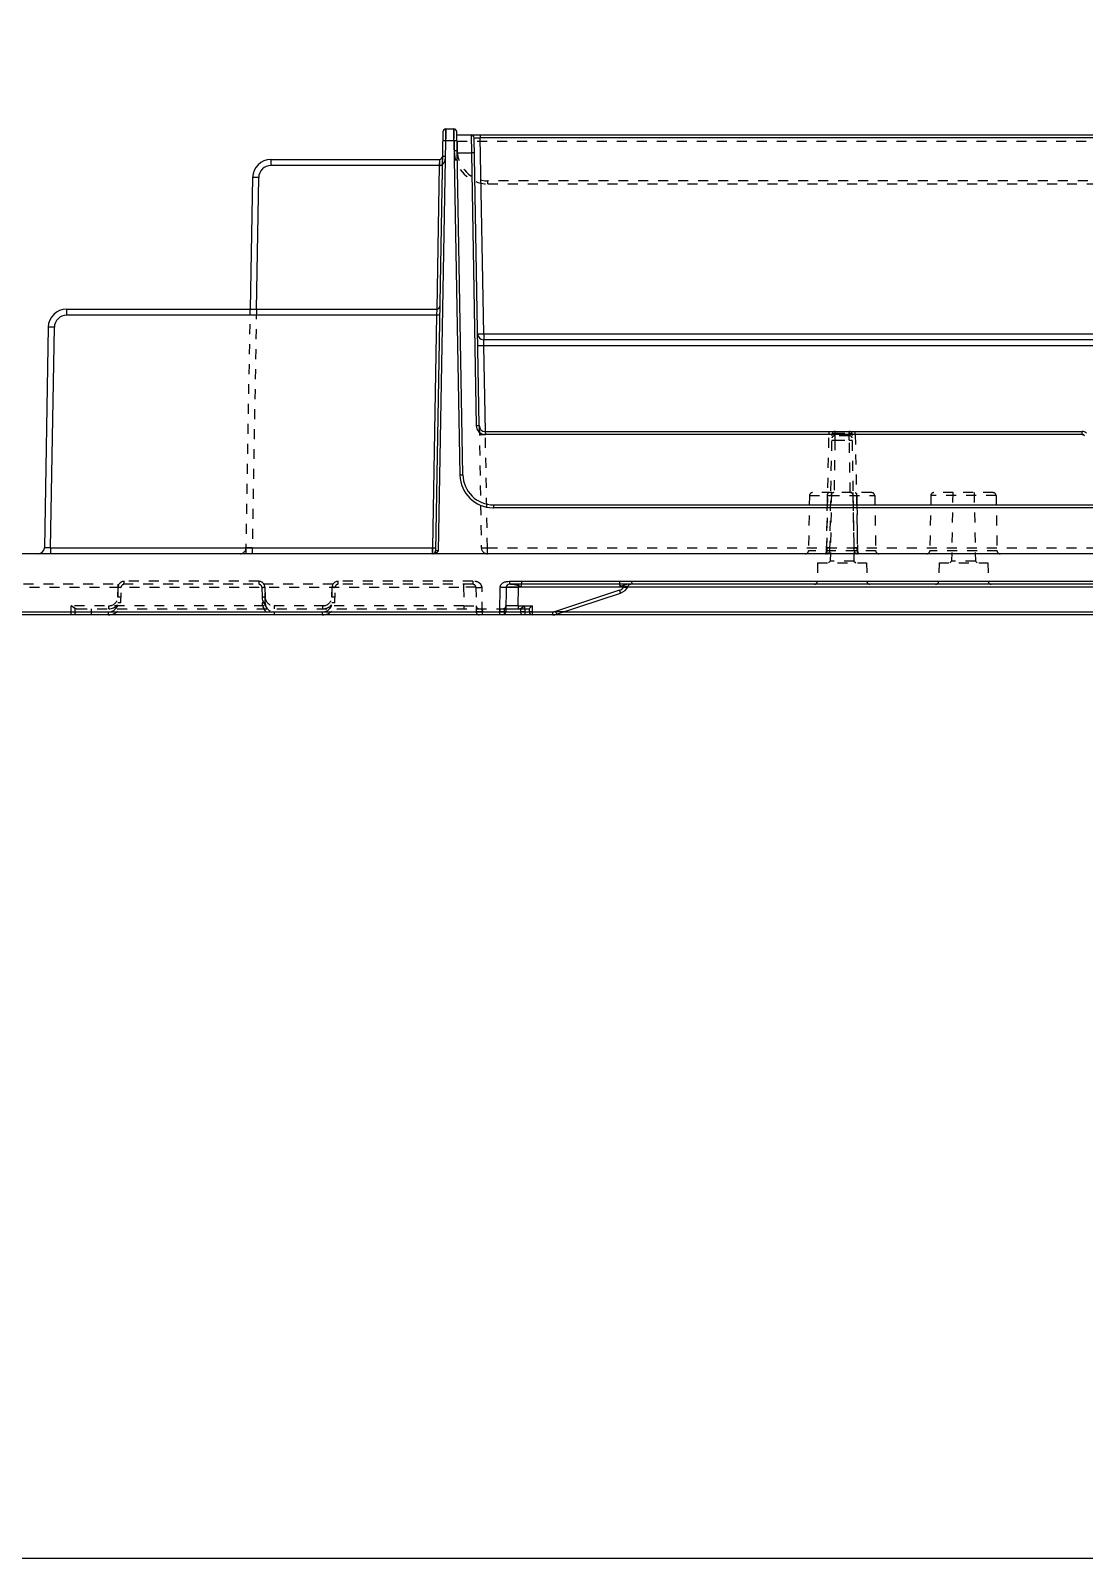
# Model space of a CAD drawing. Header units: millimetres. Extents: x 1803 to 4269, y -6912 to 1836.
# Drawn here: x 2773.5 to 2945.9, y -325.7 to -75.7 of the extents above; entities that cross this region are included whole.
import ezdxf

# ---------------------------------------------------------------- set-up
doc = ezdxf.new("R2010")
doc.units = ezdxf.units.MM
doc.header["$LTSCALE"] = 16.335
doc.linetypes.add('HIDDEN', pattern=[0.2, 0.1, -0.1])
doc.layers.get('0').update_dxf_attribs({"linetype": 'CONTINUOUS'})
doc.layers.add('DEFAULT_2', color=8, linetype='HIDDEN')

msp = doc.modelspace()

# ---------------------------------------------------------------- linework, layer by layer
at = {"color": 7, "linetype": 'Continuous'}
for p, q in [((2840.931, -92.325), (2839.735, -160.842)), ((2841.405, -93.799), (2841.431, -91.834)), ((2841.431, -91.834), (2842.717, -91.834)), ((2842.743, -93.799), (2842.717, -91.834)), ((2844.196, -148.421), (2843.217, -92.325)), ((2840.235, -160.842), (2841.405, -93.799)), ((2842.743, -93.799), (2841.405, -93.799)), ((2842.743, -93.799), (2843.697, -148.421)), ((2843.226, -92.834), (3101.726, -92.834)), ((2845.539, -92.834), (2845.582, -95.781)), ((2846.86, -140.351), (2846.039, -93.325)), ((2847.039, -92.834), (2847.039, -93.325)), ((2847.598, -125.351), (2847.039, -93.325)), ((3098.413, -93.325), (2847.039, -93.325)), ((2812.8, -96.834), (2812.8, -97.816)), ((2812.8, -96.834), (2840.361, -96.834)), ((2840.361, -96.834), (2840.335, -97.816)), ((2845.582, -95.781), (2843.278, -95.781)), ((2845.582, -95.781), (2846.36, -140.351)), ((2809.801, -99.781), (2809.424, -121.334)), ((2810.424, -121.334), (2810.8, -99.781)), ((2840.335, -97.816), (2812.8, -97.816)), ((2840.335, -97.816), (2839.924, -121.334)), ((2779.372, -121.334), (2779.372, -122.316)), ((2779.372, -121.334), (2839.933, -121.334)), ((2839.907, -122.316), (2779.372, -122.316)), ((2839.907, -122.316), (2839.243, -160.351)), ((2839.933, -121.334), (2839.907, -122.316)), ((2776.373, -124.281), (2775.743, -160.351)), ((2776.743, -160.351), (2777.373, -124.281)), ((2847.598, -125.351), (2847.598, -126.334)), ((2847.598, -125.351), (2992.667, -125.351)), ((2847.632, -127.316), (2847.598, -126.334)), ((2992.667, -126.334), (2847.598, -126.334)), ((2847.877, -141.333), (2847.632, -127.316)), ((2992.667, -127.316), (2847.632, -127.316)), ((2847.86, -141.334), (2847.86, -141.825)), ((2847.86, -141.334), (2945.512, -141.334)), ((2945.512, -141.825), (2847.86, -141.825)), ((2945.512, -141.825), (2945.512, -141.334)), ((3095.757, -153.825), (2849.195, -153.825)), ((2849.196, -153.334), (2849.196, -153.825)), ((2849.196, -153.334), (3095.757, -153.334)), ((3105.206, -161.334), (2710.726, -161.334)), ((2776.743, -160.351), (2776.743, -161.334)), ((2776.743, -160.351), (2839.243, -160.351)), ((2839.243, -160.351), (2839.235, -161.334)), ((2850.263, -170.842), (2850.28, -166.825)), ((2851.298, -166.825), (2851.227, -170.842)), ((2851.798, -165.842), (2851.798, -166.334)), ((2851.798, -165.842), (3032.744, -165.842)), ((3032.743, -166.334), (2851.798, -166.334)), ((2853.245, -169.842), (2853.297, -166.825)), ((2853.297, -166.334), (2853.297, -166.825)), ((2870.522, -166.825), (2853.297, -166.825)), ((2869.833, -167.299), (2859.368, -170.766)), ((2870.522, -166.825), (2870.522, -166.334)), ((3033.584, -166.825), (2871.095, -166.825)), ((2853.245, -169.842), (2853.245, -170.334)), ((2853.245, -169.842), (2855.518, -169.842)), ((2855.518, -169.842), (2855.535, -170.842)), ((2859.525, -171.232), (2869.991, -167.764)), ((3033.813, -171.334), (2711.392, -171.334)), ((2752.879, -170.842), (2850.263, -170.842)), ((2850.228, -171.334), (2850.228, -170.842)), ((2851.026, -171.334), (2851.026, -171.219)), ((2851.227, -170.842), (2853.658, -170.842)), ((2851.236, -170.334), (2855.026, -170.334)), ((2853.658, -170.842), (2853.654, -170.331)), ((2854.311, -170.334), (2854.314, -171.334)), ((2854.311, -170.842), (2855.035, -170.842)), ((2855.026, -170.334), (2855.035, -170.842)), ((2855.535, -170.842), (2855.535, -171.334)), ((2855.535, -170.842), (2858.896, -170.842)), ((2858.896, -171.334), (2858.896, -170.842)), ((2860.701, -170.842), (3033.798, -170.842))]:
    msp.add_line(p, q, dxfattribs=at)
msp.add_lwpolyline([(2604.019, 174.185), (3419.03, 174.185), (3419.03, -325.685), (2604.019, -325.685)], close=True)
for centre, radius, start, end in [((2841.431, -92.334), 0.5, 90.00002, 179.00188), ((2842.717, -92.334), 0.5, 0.99813, 89.99997), ((2845.539, -93.334), 0.5, 0.99682, 89.99996), ((2812.8, -99.834), 3, 90, 179), ((2840.361, -96.334), 0.5, 270, 359), ((2812.8, -99.816), 2, 90.00598, 179.0002), ((2779.372, -124.334), 3, 90, 179), ((2779.373, -124.316), 2, 90.00598, 179.0002), ((2839.933, -120.834), 0.5, 270, 359), ((2847.598, -125.333), 1, 181.01312, 269.98944), ((2847.84, -140.325), 1.48, 181.00804, 185.07631), ((2847.876, -140.321), 1.517, 185.10738, 203.31621), ((2847.86, -140.325), 1.5, 203.42956, 247.56915), ((2847.86, -140.334), 1, 181.00001, 270), ((2847.863, -140.309), 1.517, 247.67745, 266.27677), ((2847.86, -140.348), 1.477, 266.31758, 269.99319), ((2945.512, -142.334), 1, 44.99992, 90), ((2849.125, -148.326), 5.429, 181.0004, 181.90279), ((2849.196, -148.325), 5.5, 181.88938, 269.213), ((2849.196, -148.334), 5, 181, 270), ((2849.195, -148.408), 5.417, 269.2074, 269.99966), ((2774.743, -160.334), 1, 270, 359), ((2839.235, -160.834), 0.5, 270, 359), ((2851.798, -166.834), 0.5, 90, 179), ((2869.361, -165.874), 1.5, 288.33661, 320.68359), ((2869.362, -165.866), 2, 288.33287, 337.22488), ((2872.367, -172.1), 5.589, 106.22411, 109.27818), ((2871.667, -166.834), 0.5, 112.48915, 157.22492), ((2850.728, -170.834), 0.5, 270, 359), ((2853.986, -86.845), 83.998, 269.77616, 270.22384), ((2855.535, -170.834), 0.5, 181, 270), ((2858.896, -169.342), 1.501, 270.00279, 288.3302), ((2858.896, -169.334), 2, 270, 288.33287)]:
    msp.add_arc(centre, radius, start, end, dxfattribs=at)
for points, knots in [([(2841.405, -93.799), (2841.341, -93.798), (2841.249, -93.796), (2841.131, -93.795), (2841.056, -93.795), (2840.995, -93.795), (2840.953, -93.796), (2840.929, -93.797), (2840.916, -93.797), (2840.91, -93.798), (2840.905, -93.798), (2840.905, -93.799)], [0, 0, 0, 0, 0.3818502, 0.5551343, 0.7065743, 0.8308861, 0.9231221, 0.9561731, 0.9801512, 0.994803, 1, 1, 1, 1]), ([(2843.243, -93.799), (2843.243, -93.798), (2843.238, -93.798), (2843.232, -93.797), (2843.22, -93.797), (2843.195, -93.796), (2843.153, -93.795), (2843.092, -93.795), (2843.017, -93.795), (2842.899, -93.796), (2842.807, -93.798), (2842.743, -93.799)], [0, 0, 0, 0, 0.0051721, 0.0197583, 0.0436506, 0.076615, 0.1687332, 0.2928928, 0.4443157, 0.6178512, 1, 1, 1, 1]), ([(2846.039, -93.325), (2846.039, -93.323), (2846.05, -93.325), (2846.061, -93.322), (2846.087, -93.323), (2846.119, -93.322), (2846.161, -93.322), (2846.233, -93.321), (2846.341, -93.321), (2846.491, -93.322), (2846.661, -93.322), (2846.846, -93.323), (2846.974, -93.324), (2847.039, -93.325)], [0, 0, 0, 0, 0.0050658, 0.0198631, 0.0440546, 0.0772699, 0.119135, 0.169275, 0.2928776, 0.4443988, 0.6174613, 0.8050126, 1, 1, 1, 1]), ([(2846.082, -95.781), (2846.082, -95.78), (2846.077, -95.781), (2846.071, -95.779), (2846.058, -95.779), (2846.034, -95.778), (2845.992, -95.778), (2845.931, -95.778), (2845.856, -95.778), (2845.738, -95.779), (2845.646, -95.78), (2845.582, -95.781)], [0, 0, 0, 0, 0.0051721, 0.0197583, 0.0436506, 0.076615, 0.1687332, 0.2928928, 0.4443157, 0.6178512, 1, 1, 1, 1]), ([(2810.8, -99.781), (2810.736, -99.78), (2810.608, -99.778), (2810.423, -99.776), (2810.252, -99.774), (2810.103, -99.774), (2809.994, -99.774), (2809.922, -99.775), (2809.88, -99.776), (2809.847, -99.777), (2809.822, -99.777), (2809.81, -99.78), (2809.801, -99.78), (2809.801, -99.781)], [0, 0, 0, 0, 0.1945737, 0.3824154, 0.5552163, 0.7065772, 0.83085, 0.8813624, 0.9233839, 0.9564462, 0.9803263, 0.9948572, 1, 1, 1, 1]), ([(2840.835, -97.816), (2840.835, -97.817), (2840.83, -97.817), (2840.824, -97.818), (2840.812, -97.818), (2840.788, -97.819), (2840.746, -97.82), (2840.683, -97.82), (2840.606, -97.82), (2840.488, -97.819), (2840.397, -97.817), (2840.335, -97.816)], [0, 0, 0, 0, 0.0049988, 0.0192286, 0.0426687, 0.0751907, 0.1669131, 0.2932409, 0.4511122, 0.6298875, 1, 1, 1, 1]), ([(2840.407, -122.316), (2840.407, -122.317), (2840.402, -122.317), (2840.397, -122.318), (2840.384, -122.318), (2840.36, -122.319), (2840.318, -122.32), (2840.256, -122.32), (2840.178, -122.32), (2840.06, -122.319), (2839.969, -122.317), (2839.907, -122.316)], [0, 0, 0, 0, 0.0049988, 0.0192286, 0.0426687, 0.0751907, 0.1669131, 0.2932409, 0.4511122, 0.6298875, 1, 1, 1, 1]), ([(2777.373, -124.281), (2777.308, -124.28), (2777.18, -124.278), (2776.995, -124.276), (2776.825, -124.274), (2776.675, -124.274), (2776.566, -124.274), (2776.494, -124.275), (2776.452, -124.276), (2776.42, -124.277), (2776.394, -124.277), (2776.383, -124.28), (2776.373, -124.28), (2776.373, -124.281)], [0, 0, 0, 0, 0.1945737, 0.3824154, 0.5552163, 0.7065772, 0.83085, 0.8813624, 0.9233839, 0.9564462, 0.9803263, 0.9948572, 1, 1, 1, 1]), ([(2846.598, -125.351), (2846.598, -125.353), (2846.608, -125.352), (2846.619, -125.355), (2846.645, -125.355), (2846.677, -125.357), (2846.719, -125.357), (2846.791, -125.358), (2846.9, -125.359), (2847.05, -125.358), (2847.22, -125.357), (2847.406, -125.354), (2847.533, -125.352), (2847.598, -125.351)], [0, 0, 0, 0, 0.0051358, 0.0196492, 0.0435091, 0.0765566, 0.1185582, 0.1690366, 0.2932668, 0.4446561, 0.6175169, 0.8054115, 1, 1, 1, 1]), ([(2847.632, -127.316), (2847.51, -127.318), (2847.327, -127.321), (2847.092, -127.323), (2846.935, -127.324), (2846.822, -127.323), (2846.748, -127.322), (2846.706, -127.322), (2846.675, -127.32), (2846.651, -127.32), (2846.641, -127.318), (2846.632, -127.318), (2846.632, -127.316)], [0, 0, 0, 0, 0.3679038, 0.5468593, 0.7067249, 0.8362409, 0.8876405, 0.9293403, 0.9609422, 0.9828337, 0.9956122, 1, 1, 1, 1]), ([(2846.36, -140.351), (2846.422, -140.35), (2846.513, -140.349), (2846.631, -140.348), (2846.708, -140.347), (2846.771, -140.348), (2846.813, -140.348), (2846.837, -140.349), (2846.85, -140.349), (2846.855, -140.351), (2846.86, -140.35), (2846.86, -140.351)], [0, 0, 0, 0, 0.370112, 0.5488875, 0.7067596, 0.8330876, 0.9248094, 0.9573311, 0.980771, 0.9950007, 1, 1, 1, 1]), ([(2843.697, -148.421), (2843.758, -148.42), (2843.85, -148.419), (2843.967, -148.418), (2844.045, -148.417), (2844.107, -148.418), (2844.149, -148.418), (2844.173, -148.419), (2844.186, -148.419), (2844.192, -148.42), (2844.196, -148.42), (2844.196, -148.421)], [0, 0, 0, 0, 0.3701103, 0.5488867, 0.7067605, 0.8330895, 0.9248109, 0.9573321, 0.9807715, 0.9950009, 1, 1, 1, 1]), ([(2776.743, -160.351), (2776.678, -160.352), (2776.551, -160.354), (2776.365, -160.357), (2776.195, -160.358), (2776.045, -160.359), (2775.937, -160.358), (2775.865, -160.357), (2775.823, -160.357), (2775.791, -160.355), (2775.765, -160.355), (2775.754, -160.352), (2775.743, -160.353), (2775.743, -160.351)], [0, 0, 0, 0, 0.1949695, 0.3824904, 0.5555137, 0.706991, 0.8305502, 0.8806715, 0.9225221, 0.9557297, 0.9799263, 0.9947584, 1, 1, 1, 1]), ([(2839.243, -160.351), (2839.305, -160.352), (2839.397, -160.354), (2839.514, -160.355), (2839.592, -160.355), (2839.654, -160.355), (2839.696, -160.354), (2839.72, -160.353), (2839.733, -160.353), (2839.738, -160.352), (2839.743, -160.352), (2839.743, -160.351)], [0, 0, 0, 0, 0.3701125, 0.5488878, 0.7067593, 0.8330869, 0.9248089, 0.9573307, 0.9807708, 0.9950007, 1, 1, 1, 1]), ([(2839.374, -161.334), (2839.501, -161.334), (2839.759, -161.258), (2839.962, -161.099), (2840.058, -161.013)], [0, 0, 0, 0, 0.4986115, 1, 1, 1, 1]), ([(2840.235, -160.842), (2840.171, -160.844), (2840.078, -160.845), (2839.96, -160.846), (2839.886, -160.846), (2839.825, -160.846), (2839.783, -160.846), (2839.758, -160.845), (2839.746, -160.844), (2839.74, -160.843), (2839.735, -160.843), (2839.735, -160.842)], [0, 0, 0, 0, 0.3824946, 0.5555161, 0.7069913, 0.8305498, 0.922521, 0.9557289, 0.9799259, 0.9947583, 1, 1, 1, 1]), ([(2850.28, -166.825), (2850.281, -166.799), (2850.294, -166.749), (2850.32, -166.677), (2850.339, -166.601), (2850.384, -166.481), (2850.486, -166.33), (2850.703, -166.111), (2850.91, -165.997), (2851.054, -165.944)], [0, 0, 0, 0, 0.0622891, 0.1255345, 0.1880907, 0.2504022, 0.4382191, 0.6258145, 1, 1, 1, 1]), ([(2851.298, -166.825), (2851.298, -166.826), (2851.289, -166.826), (2851.28, -166.829), (2851.257, -166.829), (2851.227, -166.83), (2851.186, -166.831), (2851.113, -166.832), (2851.001, -166.832), (2850.845, -166.832), (2850.669, -166.83), (2850.484, -166.828), (2850.36, -166.826), (2850.298, -166.825)], [0, 0, 0, 0, 0.0042018, 0.0164616, 0.0375614, 0.0681585, 0.1087111, 0.158936, 0.2865235, 0.4457299, 0.6256467, 0.8141528, 1, 1, 1, 1]), ([(2851.298, -166.825), (2851.298, -166.824), (2851.303, -166.825), (2851.308, -166.824), (2851.321, -166.824), (2851.346, -166.823), (2851.39, -166.823), (2851.456, -166.822), (2851.539, -166.822), (2851.64, -166.822), (2851.757, -166.821), (2851.94, -166.821), (2852.201, -166.822), (2852.542, -166.822), (2852.912, -166.823), (2853.168, -166.824), (2853.297, -166.825)], [0, 0, 0, 0, 0.0012359, 0.004876, 0.0109071, 0.0193082, 0.0431304, 0.0761625, 0.1181632, 0.1686517, 0.2270868, 0.2929277, 0.4443886, 0.617336, 0.8053225, 1, 1, 1, 1]), ([(2869.991, -167.764), (2869.99, -167.765), (2869.99, -167.759), (2869.986, -167.755), (2869.983, -167.743), (2869.975, -167.721), (2869.962, -167.681), (2869.942, -167.625), (2869.919, -167.555), (2869.882, -167.445), (2869.853, -167.358), (2869.833, -167.299)], [0, 0, 0, 0, 0.0048958, 0.0193379, 0.0430918, 0.0759098, 0.1677125, 0.2915794, 0.4428333, 0.6164348, 1, 1, 1, 1]), ([(2870.806, -166.734), (2870.843, -166.723), (2870.959, -166.691), (2871.076, -166.663), (2871.156, -166.648)], [0, 0, 0, 0, 0.3216157, 1, 1, 1, 1]), ([(2871.156, -166.648), (2871.163, -166.647), (2871.175, -166.645), (2871.192, -166.641), (2871.198, -166.642), (2871.206, -166.639), (2871.206, -166.64)], [0, 0, 0, 0, 0.4312793, 0.7460142, 0.9376838, 1, 1, 1, 1]), ([(2853.245, -169.842), (2853.115, -169.843), (2852.86, -169.844), (2852.489, -169.845), (2852.148, -169.846), (2851.888, -169.846), (2851.704, -169.846), (2851.589, -169.846), (2851.489, -169.846), (2851.405, -169.845), (2851.339, -169.845), (2851.295, -169.844), (2851.269, -169.843), (2851.256, -169.844), (2851.25, -169.842), (2851.245, -169.843), (2851.245, -169.842)], [0, 0, 0, 0, 0.1949853, 0.3825383, 0.5556061, 0.707136, 0.7727046, 0.8307497, 0.8808953, 0.9227657, 0.9559851, 0.9801779, 0.9887723, 0.9949698, 0.9987248, 1, 1, 1, 1]), ([(2855.518, -169.842), (2855.463, -169.898), (2855.301, -170.063), (2855.137, -170.226), (2855.026, -170.334)], [0, 0, 0, 0, 0.3338587, 1, 1, 1, 1]), ([(2851.227, -170.842), (2851.227, -170.844), (2851.217, -170.842), (2851.206, -170.845), (2851.181, -170.844), (2851.149, -170.845), (2851.106, -170.845), (2851.034, -170.846), (2850.925, -170.846), (2850.776, -170.846), (2850.605, -170.845), (2850.42, -170.844), (2850.292, -170.843), (2850.228, -170.842)], [0, 0, 0, 0, 0.0049284, 0.0193797, 0.0432116, 0.0762484, 0.1182506, 0.168738, 0.2930054, 0.4444501, 0.6173771, 0.8053423, 1, 1, 1, 1]), ([(2853.986, -171.334), (2853.895, -171.334), (2853.752, -171.223), (2853.678, -171.026), (2853.658, -170.904), (2853.658, -170.842)], [0, 0, 0, 0, 0.4263214, 0.7098288, 1, 1, 1, 1]), ([(2855.035, -170.842), (2855.035, -170.843), (2855.04, -170.843), (2855.046, -170.844), (2855.059, -170.845), (2855.083, -170.846), (2855.125, -170.846), (2855.186, -170.846), (2855.261, -170.846), (2855.379, -170.845), (2855.471, -170.844), (2855.535, -170.842)], [0, 0, 0, 0, 0.0051819, 0.0197945, 0.0437225, 0.0767254, 0.1689121, 0.2931716, 0.4446125, 0.6180124, 1, 1, 1, 1]), ([(2859.368, -170.766), (2859.388, -170.826), (2859.417, -170.913), (2859.453, -171.023), (2859.477, -171.092), (2859.496, -171.149), (2859.509, -171.188), (2859.517, -171.21), (2859.521, -171.223), (2859.524, -171.227), (2859.524, -171.232), (2859.525, -171.232)], [0, 0, 0, 0, 0.3832814, 0.5566421, 0.7079119, 0.8319244, 0.9238394, 0.9567396, 0.980575, 0.9950794, 1, 1, 1, 1])]:
    msp.add_open_spline(points, degree=3, knots=knots, dxfattribs=at)
for points in [[(2945.512, -141.825), (2945.64, -141.825), (2945.775, -141.881), (2945.865, -141.971)], [(2840.058, -161.013), (2840.119, -160.958), (2840.177, -160.9), (2840.235, -160.842)], [(2851.054, -165.944), (2851.134, -165.915), (2851.217, -165.892), (2851.3, -165.877)], [(2851.3, -165.877), (2851.464, -165.846), (2851.631, -165.842), (2851.798, -165.842)]]:
    msp.add_open_spline(points, degree=3, dxfattribs=at)
at = {"layer": 'DEFAULT_2', "color": 8, "linetype": 'HIDDEN'}
for p, q in [((2841.431, -91.834), (2841.405, -93.799)), ((2842.717, -91.834), (2842.743, -93.799)), ((2842.743, -93.799), (2842.757, -93.799)), ((2842.757, -93.799), (2842.757, -95.421)), ((2843.257, -93.816), (2843.257, -95.421)), ((2843.257, -93.816), (3101.695, -93.816)), ((2840.361, -96.834), (2840.361, -97.816)), ((2840.335, -97.816), (2840.361, -97.816)), ((2848.27, -100.825), (3001.176, -100.825)), ((2848.271, -100.825), (2848.271, -100.334)), ((3096.682, -100.334), (2848.271, -100.334)), ((2808.726, -161.334), (2809.424, -121.334)), ((2810.424, -121.334), (2809.726, -161.334)), ((2839.924, -121.334), (2839.907, -122.316)), ((2846.86, -140.351), (2847.209, -160.351)), ((2847.86, -141.334), (2847.885, -141.825)), ((2848.209, -160.351), (2847.877, -141.333)), ((2903.743, -160.351), (2904.067, -141.825)), ((2904.067, -141.334), (2904.067, -141.825)), ((2904.235, -160.842), (2904.567, -141.825)), ((2905.057, -142.047), (2905.051, -142.743)), ((2905.064, -141.62), (2905.057, -142.047)), ((2907.396, -142.047), (2905.057, -142.047)), ((2905.067, -141.334), (2905.064, -141.62)), ((2905.064, -141.62), (2907.388, -141.62)), ((2907.388, -141.62), (2907.386, -141.334)), ((2907.396, -142.047), (2907.388, -141.62)), ((2907.402, -142.743), (2907.396, -142.047)), ((2908.218, -160.842), (2907.886, -141.825)), ((2908.386, -141.825), (2908.386, -141.334)), ((2908.386, -141.825), (2908.709, -160.351)), ((2905.051, -142.743), (2904.901, -151.334)), ((2905.051, -142.743), (2907.402, -142.743)), ((2907.552, -151.334), (2907.402, -142.743)), ((2900.892, -151.825), (2900.735, -160.842)), ((2900.892, -151.825), (2911.56, -151.825)), ((2911.059, -151.334), (2901.393, -151.334)), ((2903.816, -153.334), (2903.84, -151.825)), ((2904.476, -151.334), (2904.281, -162.534)), ((2907.976, -151.334), (2908.172, -162.534)), ((2908.613, -151.825), (2908.637, -153.334)), ((2911.56, -151.825), (2911.718, -160.842)), ((2920.742, -151.825), (2920.585, -160.842)), ((2931.41, -151.825), (2920.742, -151.825)), ((2930.91, -151.334), (2921.242, -151.334)), ((2924.326, -151.334), (2924.131, -162.534)), ((2927.826, -151.334), (2928.022, -162.534)), ((2931.41, -151.825), (2931.568, -160.842)), ((2903.696, -160.842), (2903.816, -153.334)), ((2908.637, -153.334), (2908.757, -160.842)), ((2808.735, -161.334), (2808.735, -160.391)), ((2809.743, -160.351), (2809.743, -161.334)), ((2839.235, -161.334), (2839.243, -160.351)), ((2848.209, -161.334), (2848.209, -160.351)), ((2848.209, -160.351), (3097.243, -160.351)), ((2911.718, -160.842), (2900.735, -160.842)), ((2903.743, -160.351), (2903.735, -161.334)), ((2908.718, -161.334), (2908.709, -160.351)), ((2931.568, -160.842), (2920.585, -160.842)), ((2902.226, -162.834), (2902.174, -165.842)), ((2902.226, -162.834), (2910.226, -162.834)), ((2904.281, -162.534), (2903.975, -162.834)), ((2908.172, -162.534), (2904.281, -162.534)), ((2908.172, -162.534), (2908.477, -162.834)), ((2910.226, -162.834), (2910.279, -165.842)), ((2922.076, -162.834), (2922.024, -165.842)), ((2922.076, -162.834), (2930.076, -162.834)), ((2924.131, -162.534), (2923.825, -162.834)), ((2928.022, -162.534), (2924.131, -162.534)), ((2928.022, -162.534), (2928.327, -162.834)), ((2930.076, -162.834), (2930.129, -165.842)), ((2845.815, -166.334), (2740.135, -166.334)), ((2740.648, -166.825), (2844.315, -166.825)), ((2787.771, -168.369), (2787.798, -166.825)), ((2787.775, -166.825), (2787.775, -169.369)), ((2787.798, -166.825), (2787.798, -166.334)), ((2788.253, -169.369), (2788.298, -166.825)), ((2810.815, -165.842), (2788.797, -165.842)), ((2788.798, -166.334), (2788.798, -165.842)), ((2810.815, -165.842), (2810.815, -166.334)), ((2811.315, -166.825), (2811.359, -169.369)), ((2811.815, -166.825), (2811.842, -168.369)), ((2811.837, -169.369), (2811.837, -166.825)), ((2822.771, -168.369), (2822.798, -166.825)), ((2822.775, -166.825), (2822.775, -169.369)), ((2823.253, -169.369), (2823.298, -166.825)), ((2845.815, -165.842), (2823.797, -165.842)), ((2823.798, -166.334), (2823.798, -165.842)), ((2844.315, -166.334), (2844.315, -166.825)), ((2844.315, -166.825), (2844.368, -169.842)), ((2845.815, -165.842), (2845.815, -166.334)), ((2846.315, -166.825), (2846.385, -170.842)), ((2847.35, -170.842), (2847.332, -166.825)), ((2851.798, -166.334), (2851.81, -166.334)), ((2851.815, -165.834), (2851.806, -166.334)), ((2851.81, -166.334), (2851.837, -166.334)), ((2853.797, -166.825), (2853.815, -165.834)), ((2869.798, -165.834), (2869.81, -166.509)), ((2870.522, -166.825), (2871.095, -166.825)), ((2871.797, -165.834), (2871.806, -166.334)), ((2780.138, -171.334), (2780.142, -169.842)), ((2844.368, -169.842), (2780.142, -169.842)), ((2786.271, -170.334), (2786.271, -169.842)), ((2813.341, -169.842), (2813.341, -170.334)), ((2821.271, -170.334), (2821.271, -169.842)), ((2844.368, -169.842), (2844.368, -170.334)), ((2854.311, -170.334), (2854.311, -169.842)), ((2780.795, -170.842), (2780.799, -170.269)), ((2780.795, -170.842), (2780.798, -170.331)), ((2780.798, -170.331), (2780.799, -170.269)), ((2781.11, -170.334), (2851.236, -170.334)), ((2783.426, -171.334), (2783.426, -170.334)), ((2786.253, -171.334), (2786.253, -170.842)), ((2813.359, -171.334), (2813.359, -170.842)), ((2821.253, -171.334), (2821.253, -170.842)), ((2847.376, -170.334), (2847.385, -170.842)), ((2847.385, -171.334), (2847.385, -170.842)), ((2850.232, -170.334), (2850.232, -170.842)), ((2851.227, -170.842), (2850.263, -170.842)), ((2851.026, -171.219), (2851.026, -170.334)), ((2853.654, -170.331), (2853.653, -170.269)), ((2854.311, -170.842), (2853.658, -170.842)), ((2855.535, -170.842), (2855.035, -170.842)), ((2860.701, -170.842), (2858.896, -170.842))]:
    msp.add_line(p, q, dxfattribs=at)
for centre, radius, start, end in [((2848.271, -95.325), 5.5, 181.00085, 269.99337), ((2848.271, -95.334), 5, 181, 270), ((2905.067, -141.834), 0.5, 90, 179), ((2907.386, -141.834), 0.5, 1, 90), ((2901.392, -151.834), 0.5, 90, 179), ((2904.892, -151.834), 0.5, 90, 179), ((2907.56, -151.834), 0.5, 1, 90), ((2907.605, -151.834), 1.008, 0.50229, 4.6723), ((2911.06, -151.834), 0.5, 1, 90), ((2921.242, -151.834), 0.5, 90, 179), ((2930.91, -151.834), 0.5, 1, 90), ((2807.743, -160.334), 1, 270, 359), ((2848.209, -160.334), 1, 181, 270), ((2900.235, -160.834), 0.5, 270, 359), ((2903.735, -160.834), 0.5, 270, 359), ((2908.718, -160.834), 0.5, 181, 270), ((2912.218, -160.834), 0.5, 181, 270), ((2920.085, -160.834), 0.5, 270, 359), ((2932.068, -160.834), 0.5, 181, 270), ((2788.798, -166.842), 1, 90.00563, 179.00892), ((2788.798, -166.834), 0.5, 90, 179.00044), ((2810.815, -166.842), 1, 0.99079, 89.99498), ((2810.815, -166.834), 0.5, 1, 90), ((2823.798, -166.842), 1, 90.00563, 179.00892), ((2823.798, -166.834), 0.5, 90, 179), ((2845.815, -166.834), 0.5, 1, 90.00008), ((2851.837, -171.326), 4.992, 83.54319, 90.00027), ((2852.648, -167.991), 1.553, 65.29669, 68.11573), ((2871.667, -166.834), 0.5, 90, 112.48915), ((2901.674, -165.834), 0.5, 270, 359), ((2910.779, -165.834), 0.5, 181, 270), ((2921.524, -165.834), 0.5, 270, 359), ((2930.629, -165.834), 0.5, 181, 270), ((2786.253, -169.334), 2, 270, 359), ((2786.253, -169.342), 1.5, 270.00541, 359.00539), ((2786.271, -168.334), 2, 270, 359), ((2786.271, -168.342), 1.5, 270.00614, 359.00033), ((2813.341, -168.334), 2, 181, 270), ((2813.359, -169.334), 2, 181, 270), ((2813.341, -168.342), 1.5, 180.99982, 269.99405), ((2813.359, -169.342), 1.5, 180.99462, 269.9946), ((2821.253, -169.334), 2, 270, 359), ((2821.253, -169.342), 1.5, 270.00541, 359.00539), ((2821.271, -168.334), 2, 270, 359), ((2821.271, -168.342), 1.5, 270.00614, 359.00033), ((2846.867, -169.834), 0.5, 181, 270), ((2850.745, -169.834), 0.5, 270, 359), ((2780.466, -74.291), 96.552, 269.80526, 270.19474), ((2780.466, -86.857), 83.986, 269.77613, 270.22388), ((2846.885, -170.834), 0.5, 181, 270)]:
    msp.add_arc(centre, radius, start, end, dxfattribs=at)
for points, knots in [([(2840.361, -97.816), (2840.523, -97.816), (2840.848, -97.687), (2841.173, -97.307), (2841.347, -96.837), (2841.358, -96.507), (2841.361, -96.342)], [0, 0, 0, 0, 0.247881, 0.4979961, 0.7486933, 1, 1, 1, 1]), ([(2841.361, -96.342), (2841.298, -96.341), (2841.205, -96.34), (2841.086, -96.339), (2841.009, -96.339), (2840.947, -96.339), (2840.906, -96.339), (2840.883, -96.34), (2840.871, -96.341), (2840.865, -96.342), (2840.861, -96.342), (2840.861, -96.342)], [0, 0, 0, 0, 0.3759536, 0.5557971, 0.7133702, 0.8380936, 0.9276055, 0.9590639, 0.9816116, 0.9952278, 1, 1, 1, 1]), ([(2843.271, -95.421), (2843.271, -95.42), (2843.266, -95.42), (2843.261, -95.419), (2843.248, -95.419), (2843.224, -95.418), (2843.182, -95.418), (2843.12, -95.417), (2843.042, -95.418), (2842.925, -95.419), (2842.833, -95.42), (2842.771, -95.421)], [0, 0, 0, 0, 0.0049991, 0.0192286, 0.0426681, 0.0751893, 0.1669107, 0.2932396, 0.4511132, 0.6298895, 1, 1, 1, 1]), ([(2846.886, -141.825), (2846.886, -141.826), (2846.894, -141.826), (2846.904, -141.829), (2846.928, -141.829), (2846.959, -141.83), (2847.001, -141.831), (2847.075, -141.832), (2847.189, -141.832), (2847.345, -141.832), (2847.581, -141.83), (2847.763, -141.827), (2847.885, -141.825)], [0, 0, 0, 0, 0.0043878, 0.0171663, 0.0390577, 0.0706596, 0.1123595, 0.1637591, 0.2932751, 0.4531407, 0.6320962, 1, 1, 1, 1]), ([(2904.567, -141.825), (2904.567, -141.824), (2904.562, -141.824), (2904.556, -141.823), (2904.543, -141.823), (2904.519, -141.822), (2904.477, -141.822), (2904.416, -141.821), (2904.341, -141.822), (2904.223, -141.823), (2904.131, -141.824), (2904.067, -141.825)], [0, 0, 0, 0, 0.0052413, 0.0200734, 0.0442703, 0.0774784, 0.16945, 0.2930086, 0.4444835, 0.6175046, 1, 1, 1, 1]), ([(2905.057, -142.047), (2904.995, -142.046), (2904.871, -142.065), (2904.667, -142.145), (2904.558, -142.298), (2904.557, -142.395)], [0, 0, 0, 0, 0.2822726, 0.5613575, 1, 1, 1, 1]), ([(2904.564, -141.968), (2904.566, -141.872), (2904.674, -141.719), (2904.879, -141.638), (2905.002, -141.62), (2905.064, -141.62)], [0, 0, 0, 0, 0.4392751, 0.718217, 1, 1, 1, 1]), ([(2907.388, -141.62), (2907.45, -141.62), (2907.574, -141.638), (2907.778, -141.719), (2907.886, -141.872), (2907.888, -141.968)], [0, 0, 0, 0, 0.281783, 0.5607249, 1, 1, 1, 1]), ([(2907.896, -142.395), (2907.894, -142.298), (2907.786, -142.145), (2907.581, -142.065), (2907.458, -142.046), (2907.396, -142.047)], [0, 0, 0, 0, 0.4386425, 0.7177274, 1, 1, 1, 1]), ([(2908.386, -141.825), (2908.322, -141.824), (2908.229, -141.823), (2908.111, -141.822), (2908.037, -141.821), (2907.976, -141.822), (2907.934, -141.822), (2907.909, -141.823), (2907.896, -141.823), (2907.891, -141.824), (2907.886, -141.824), (2907.886, -141.825)], [0, 0, 0, 0, 0.3824954, 0.5555165, 0.7069914, 0.83055, 0.9225217, 0.9557297, 0.9799266, 0.9947587, 1, 1, 1, 1]), ([(2904.551, -142.743), (2904.551, -142.742), (2904.556, -142.742), (2904.561, -142.741), (2904.574, -142.741), (2904.598, -142.74), (2904.64, -142.739), (2904.702, -142.739), (2904.78, -142.739), (2904.897, -142.74), (2904.989, -142.742), (2905.051, -142.743)], [0, 0, 0, 0, 0.0049993, 0.0192292, 0.0426693, 0.0751911, 0.166913, 0.2932407, 0.4511122, 0.6298875, 1, 1, 1, 1]), ([(2907.402, -142.743), (2907.463, -142.742), (2907.555, -142.74), (2907.673, -142.739), (2907.75, -142.739), (2907.812, -142.739), (2907.855, -142.74), (2907.879, -142.741), (2907.891, -142.741), (2907.897, -142.742), (2907.902, -142.742), (2907.902, -142.743)], [0, 0, 0, 0, 0.3701125, 0.5488878, 0.7067593, 0.833087, 0.9248089, 0.9573307, 0.9807708, 0.9950007, 1, 1, 1, 1]), ([(2903.84, -151.825), (2903.915, -151.825), (2904.021, -151.824), (2904.155, -151.824), (2904.235, -151.823), (2904.299, -151.824), (2904.342, -151.824), (2904.368, -151.824), (2904.381, -151.824), (2904.387, -151.825), (2904.392, -151.824), (2904.392, -151.825)], [0, 0, 0, 0, 0.4081773, 0.5788276, 0.7239271, 0.8410322, 0.9276999, 0.958857, 0.9814903, 0.9952979, 1, 1, 1, 1]), ([(2903.87, -151.584), (2903.887, -151.519), (2903.922, -151.414), (2904.021, -151.334), (2904.063, -151.334)], [0, 0, 0, 0, 0.616079, 1, 1, 1, 1]), ([(2908.06, -151.825), (2908.06, -151.824), (2908.066, -151.825), (2908.071, -151.824), (2908.085, -151.824), (2908.11, -151.824), (2908.154, -151.824), (2908.218, -151.823), (2908.298, -151.824), (2908.431, -151.824), (2908.538, -151.825), (2908.613, -151.825)], [0, 0, 0, 0, 0.0047021, 0.0185097, 0.041143, 0.0723001, 0.1589678, 0.2760729, 0.4211724, 0.5918227, 1, 1, 1, 1]), ([(2908.389, -151.334), (2908.45, -151.334), (2908.54, -151.439), (2908.588, -151.592), (2908.605, -151.697), (2908.609, -151.752)], [0, 0, 0, 0, 0.3707747, 0.6664036, 1, 1, 1, 1]), ([(2809.743, -160.351), (2809.678, -160.352), (2809.551, -160.354), (2809.365, -160.357), (2809.195, -160.358), (2809.045, -160.359), (2808.937, -160.358), (2808.865, -160.357), (2808.823, -160.357), (2808.791, -160.355), (2808.765, -160.355), (2808.754, -160.352), (2808.743, -160.353), (2808.743, -160.351)], [0, 0, 0, 0, 0.1949695, 0.3824904, 0.5555137, 0.706991, 0.8305502, 0.8806715, 0.9225221, 0.9557297, 0.9799263, 0.9947584, 1, 1, 1, 1]), ([(2847.209, -160.351), (2847.209, -160.353), (2847.219, -160.352), (2847.23, -160.355), (2847.256, -160.355), (2847.288, -160.357), (2847.33, -160.357), (2847.402, -160.358), (2847.511, -160.359), (2847.661, -160.358), (2847.831, -160.357), (2848.016, -160.354), (2848.144, -160.352), (2848.209, -160.351)], [0, 0, 0, 0, 0.0051356, 0.0196489, 0.0435089, 0.0765567, 0.1185583, 0.1690366, 0.2932668, 0.4446561, 0.6175169, 0.8054115, 1, 1, 1, 1]), ([(2903.465, -161.334), (2903.484, -161.334), (2903.541, -161.314), (2903.615, -161.229), (2903.647, -161.144), (2903.661, -161.094)], [0, 0, 0, 0, 0.174671, 0.5232913, 1, 1, 1, 1]), ([(2904.235, -160.842), (2904.235, -160.843), (2904.23, -160.842), (2904.225, -160.844), (2904.212, -160.843), (2904.188, -160.844), (2904.146, -160.844), (2904.084, -160.844), (2904.006, -160.844), (2903.875, -160.843), (2903.77, -160.843), (2903.696, -160.842)], [0, 0, 0, 0, 0.0044156, 0.017429, 0.0389496, 0.0688649, 0.1534117, 0.2696477, 0.4153869, 0.5882649, 1, 1, 1, 1]), ([(2904.243, -160.351), (2904.243, -160.352), (2904.238, -160.352), (2904.233, -160.353), (2904.22, -160.353), (2904.196, -160.354), (2904.154, -160.355), (2904.092, -160.355), (2904.014, -160.355), (2903.897, -160.354), (2903.805, -160.352), (2903.743, -160.351)], [0, 0, 0, 0, 0.0049993, 0.0192292, 0.0426693, 0.0751911, 0.166913, 0.2932407, 0.4511122, 0.6298875, 1, 1, 1, 1]), ([(2908.709, -160.351), (2908.647, -160.352), (2908.556, -160.354), (2908.438, -160.355), (2908.361, -160.355), (2908.298, -160.355), (2908.256, -160.354), (2908.232, -160.353), (2908.219, -160.353), (2908.214, -160.352), (2908.209, -160.352), (2908.209, -160.351)], [0, 0, 0, 0, 0.3701125, 0.5488878, 0.7067593, 0.833087, 0.9248089, 0.9573307, 0.9807708, 0.9950007, 1, 1, 1, 1]), ([(2908.757, -160.842), (2908.683, -160.843), (2908.578, -160.843), (2908.446, -160.844), (2908.368, -160.844), (2908.306, -160.844), (2908.264, -160.844), (2908.24, -160.843), (2908.228, -160.844), (2908.222, -160.842), (2908.218, -160.843), (2908.218, -160.842)], [0, 0, 0, 0, 0.4117185, 0.5845949, 0.7303342, 0.8465723, 0.9311231, 0.961041, 0.9825645, 0.995581, 1, 1, 1, 1]), ([(2908.757, -160.842), (2908.757, -160.922), (2908.775, -161.068), (2908.828, -161.211), (2908.87, -161.263)], [0, 0, 0, 0, 0.5419719, 1, 1, 1, 1]), ([(2908.87, -161.263), (2908.879, -161.274), (2908.91, -161.308), (2908.955, -161.334), (2908.987, -161.334)], [0, 0, 0, 0, 0.3016555, 1, 1, 1, 1]), ([(2787.798, -166.825), (2787.861, -166.824), (2787.954, -166.823), (2788.072, -166.822), (2788.147, -166.821), (2788.208, -166.822), (2788.249, -166.822), (2788.274, -166.823), (2788.287, -166.823), (2788.292, -166.824), (2788.298, -166.824), (2788.298, -166.825)], [0, 0, 0, 0, 0.3824952, 0.5555165, 0.7069915, 0.8305499, 0.9225213, 0.9557293, 0.9799262, 0.9947584, 1, 1, 1, 1]), ([(2787.798, -166.825), (2787.859, -166.826), (2787.951, -166.827), (2788.069, -166.828), (2788.146, -166.829), (2788.208, -166.828), (2788.251, -166.828), (2788.275, -166.827), (2788.287, -166.827), (2788.293, -166.826), (2788.298, -166.826), (2788.298, -166.825)], [0, 0, 0, 0, 0.3701122, 0.5488877, 0.7067595, 0.8330874, 0.9248092, 0.9573309, 0.9807709, 0.9950007, 1, 1, 1, 1]), ([(2811.315, -166.825), (2811.315, -166.826), (2811.32, -166.826), (2811.325, -166.827), (2811.338, -166.827), (2811.362, -166.828), (2811.404, -166.828), (2811.466, -166.829), (2811.544, -166.828), (2811.661, -166.827), (2811.753, -166.826), (2811.815, -166.825)], [0, 0, 0, 0, 0.0049993, 0.0192291, 0.042669, 0.0751908, 0.1669126, 0.2932405, 0.4511124, 0.6298879, 1, 1, 1, 1]), ([(2822.798, -166.825), (2822.859, -166.826), (2822.951, -166.827), (2823.069, -166.828), (2823.146, -166.829), (2823.208, -166.828), (2823.251, -166.828), (2823.275, -166.827), (2823.287, -166.827), (2823.293, -166.826), (2823.298, -166.826), (2823.298, -166.825)], [0, 0, 0, 0, 0.3701122, 0.5488877, 0.7067595, 0.8330874, 0.9248092, 0.9573309, 0.9807709, 0.9950007, 1, 1, 1, 1]), ([(2823.298, -166.825), (2823.298, -166.826), (2823.293, -166.826), (2823.287, -166.827), (2823.275, -166.827), (2823.251, -166.828), (2823.208, -166.828), (2823.146, -166.829), (2823.069, -166.828), (2822.951, -166.827), (2822.859, -166.826), (2822.798, -166.825)], [0, 0, 0, 0, 0.0049993, 0.0192292, 0.0426693, 0.0751911, 0.166913, 0.2932407, 0.4511122, 0.6298875, 1, 1, 1, 1]), ([(2846.315, -166.825), (2846.315, -166.824), (2846.31, -166.825), (2846.304, -166.824), (2846.291, -166.824), (2846.266, -166.823), (2846.222, -166.823), (2846.157, -166.822), (2846.073, -166.822), (2845.972, -166.822), (2845.856, -166.821), (2845.672, -166.821), (2845.412, -166.822), (2845.07, -166.822), (2844.7, -166.823), (2844.445, -166.824), (2844.315, -166.825)], [0, 0, 0, 0, 0.0012359, 0.004876, 0.0109071, 0.0193082, 0.0431304, 0.0761625, 0.1181632, 0.1686517, 0.2270868, 0.2929277, 0.4443886, 0.617336, 0.8053225, 1, 1, 1, 1]), ([(2847.332, -166.825), (2847.331, -166.784), (2847.298, -166.705), (2847.272, -166.584), (2847.218, -166.471), (2847.126, -166.333), (2846.983, -166.181), (2846.711, -165.991), (2846.313, -165.85), (2845.98, -165.842), (2845.815, -165.842)], [0, 0, 0, 0, 0.062567, 0.125192, 0.187668, 0.2504165, 0.3753847, 0.5005032, 0.7499613, 1, 1, 1, 1]), ([(2846.315, -166.825), (2846.315, -166.826), (2846.323, -166.826), (2846.333, -166.829), (2846.356, -166.829), (2846.386, -166.83), (2846.426, -166.831), (2846.499, -166.832), (2846.612, -166.832), (2846.767, -166.832), (2846.943, -166.83), (2847.128, -166.828), (2847.253, -166.826), (2847.315, -166.825)], [0, 0, 0, 0, 0.0042018, 0.0164616, 0.0375614, 0.0681585, 0.1087111, 0.158936, 0.2865235, 0.4457299, 0.6256467, 0.8141528, 1, 1, 1, 1]), ([(2853.297, -166.825), (2853.168, -166.824), (2852.912, -166.823), (2852.542, -166.822), (2852.201, -166.822), (2851.94, -166.821), (2851.757, -166.821), (2851.64, -166.822), (2851.539, -166.822), (2851.456, -166.822), (2851.39, -166.823), (2851.346, -166.823), (2851.321, -166.824), (2851.308, -166.824), (2851.303, -166.825), (2851.298, -166.824), (2851.298, -166.825)], [0, 0, 0, 0, 0.1946774, 0.382664, 0.5556114, 0.7070723, 0.7729132, 0.8313484, 0.8818369, 0.9238376, 0.9568697, 0.9806919, 0.9890929, 0.9951241, 0.9987641, 1, 1, 1, 1]), ([(2853.227, -166.55), (2853.086, -166.493), (2852.809, -166.424), (2852.529, -166.38), (2852.399, -166.365)], [0, 0, 0, 0, 0.5369023, 1, 1, 1, 1]), ([(2853.797, -166.825), (2853.755, -166.804), (2853.59, -166.72), (2853.423, -166.638), (2853.297, -166.58)], [0, 0, 0, 0, 0.2522739, 1, 1, 1, 1]), ([(2870.31, -166.557), (2870.362, -166.547), (2870.557, -166.487), (2870.737, -166.385), (2870.883, -166.35)], [0, 0, 0, 0, 0.2608211, 1, 1, 1, 1]), ([(2870.806, -166.734), (2870.8, -166.736), (2870.704, -166.764), (2870.61, -166.794), (2870.522, -166.825)], [0, 0, 0, 0, 0.0645864, 1, 1, 1, 1]), ([(2870.806, -166.734), (2870.8, -166.736), (2870.704, -166.764), (2870.61, -166.794), (2870.522, -166.825)], [0, 0, 0, 0, 0.0645844, 1, 1, 1, 1]), ([(2871.206, -166.64), (2871.206, -166.639), (2871.198, -166.642), (2871.191, -166.641), (2871.174, -166.645), (2871.162, -166.647), (2871.156, -166.648)], [0, 0, 0, 0, 0.0683485, 0.2780018, 0.6217246, 1, 1, 1, 1]), ([(2871.206, -166.64), (2871.206, -166.639), (2871.198, -166.642), (2871.191, -166.641), (2871.174, -166.645), (2871.162, -166.647), (2871.156, -166.648)], [0, 0, 0, 0, 0.0683545, 0.278011, 0.6217348, 1, 1, 1, 1]), ([(2780.799, -170.269), (2780.689, -170.214), (2780.469, -170.072), (2780.257, -169.922), (2780.145, -169.842)], [0, 0, 0, 0, 0.4731551, 1, 1, 1, 1]), ([(2780.145, -169.842), (2780.257, -169.922), (2780.469, -170.072), (2780.689, -170.214), (2780.799, -170.269)], [0, 0, 0, 0, 0.5269007, 1, 1, 1, 1]), ([(2788.253, -169.369), (2788.253, -169.369), (2788.248, -169.369), (2788.243, -169.371), (2788.23, -169.371), (2788.205, -169.372), (2788.164, -169.372), (2788.102, -169.372), (2788.027, -169.372), (2787.91, -169.371), (2787.817, -169.37), (2787.753, -169.369)], [0, 0, 0, 0, 0.0051721, 0.0197583, 0.0436506, 0.0766151, 0.1687332, 0.2928928, 0.4443157, 0.6178512, 1, 1, 1, 1]), ([(2787.771, -168.369), (2787.834, -168.37), (2787.927, -168.371), (2788.045, -168.372), (2788.12, -168.372), (2788.181, -168.372), (2788.223, -168.372), (2788.247, -168.371), (2788.26, -168.371), (2788.266, -168.369), (2788.271, -168.369), (2788.271, -168.369)], [0, 0, 0, 0, 0.3818502, 0.5551343, 0.7065743, 0.8308861, 0.9231221, 0.9561731, 0.9801512, 0.994803, 1, 1, 1, 1]), ([(2811.342, -168.369), (2811.342, -168.369), (2811.347, -168.369), (2811.352, -168.371), (2811.365, -168.371), (2811.389, -168.372), (2811.431, -168.372), (2811.492, -168.372), (2811.567, -168.372), (2811.685, -168.371), (2811.778, -168.37), (2811.842, -168.369)], [0, 0, 0, 0, 0.0051721, 0.0197583, 0.0436506, 0.0766151, 0.1687332, 0.2928928, 0.4443157, 0.6178512, 1, 1, 1, 1]), ([(2811.859, -169.369), (2811.795, -169.37), (2811.703, -169.371), (2811.585, -169.372), (2811.51, -169.372), (2811.449, -169.372), (2811.407, -169.372), (2811.383, -169.371), (2811.37, -169.371), (2811.364, -169.369), (2811.359, -169.369), (2811.359, -169.369)], [0, 0, 0, 0, 0.3818502, 0.5551343, 0.7065743, 0.8308861, 0.9231221, 0.9561731, 0.9801512, 0.994803, 1, 1, 1, 1]), ([(2823.253, -169.369), (2823.253, -169.369), (2823.248, -169.369), (2823.243, -169.371), (2823.23, -169.371), (2823.205, -169.372), (2823.164, -169.372), (2823.102, -169.372), (2823.027, -169.372), (2822.91, -169.371), (2822.817, -169.37), (2822.753, -169.369)], [0, 0, 0, 0, 0.0051721, 0.0197583, 0.0436506, 0.0766151, 0.1687332, 0.2928928, 0.4443157, 0.6178512, 1, 1, 1, 1]), ([(2822.771, -168.369), (2822.834, -168.37), (2822.927, -168.371), (2823.045, -168.372), (2823.12, -168.372), (2823.181, -168.372), (2823.223, -168.372), (2823.247, -168.371), (2823.26, -168.371), (2823.266, -168.369), (2823.271, -168.369), (2823.271, -168.369)], [0, 0, 0, 0, 0.3818502, 0.5551343, 0.7065743, 0.8308861, 0.9231221, 0.9561731, 0.9801512, 0.994803, 1, 1, 1, 1]), ([(2844.368, -169.842), (2844.498, -169.843), (2844.753, -169.844), (2845.123, -169.845), (2845.464, -169.846), (2845.725, -169.846), (2845.908, -169.846), (2846.024, -169.846), (2846.124, -169.846), (2846.207, -169.845), (2846.273, -169.845), (2846.318, -169.844), (2846.343, -169.843), (2846.356, -169.844), (2846.362, -169.842), (2846.367, -169.843), (2846.367, -169.842)], [0, 0, 0, 0, 0.1949834, 0.3825363, 0.555605, 0.7071359, 0.7727048, 0.83075, 0.8808957, 0.922766, 0.9559853, 0.980178, 0.9887723, 0.9949698, 0.9987248, 1, 1, 1, 1]), ([(2853.245, -169.842), (2853.115, -169.843), (2852.86, -169.844), (2852.489, -169.845), (2852.148, -169.846), (2851.888, -169.846), (2851.704, -169.846), (2851.589, -169.846), (2851.489, -169.846), (2851.405, -169.845), (2851.339, -169.845), (2851.295, -169.844), (2851.269, -169.843), (2851.256, -169.844), (2851.25, -169.842), (2851.245, -169.843), (2851.245, -169.842)], [0, 0, 0, 0, 0.1949834, 0.3825363, 0.555605, 0.7071359, 0.7727048, 0.83075, 0.8808957, 0.922766, 0.9559853, 0.980178, 0.9887723, 0.9949698, 0.9987248, 1, 1, 1, 1]), ([(2853.245, -169.842), (2853.115, -169.843), (2852.86, -169.844), (2852.489, -169.845), (2852.148, -169.846), (2851.888, -169.846), (2851.704, -169.846), (2851.589, -169.846), (2851.489, -169.846), (2851.405, -169.845), (2851.339, -169.845), (2851.295, -169.844), (2851.269, -169.843), (2851.256, -169.844), (2851.25, -169.842), (2851.245, -169.843), (2851.245, -169.842)], [0, 0, 0, 0, 0.1949833, 0.3825362, 0.5556049, 0.7071359, 0.7727049, 0.8307501, 0.8808958, 0.9227661, 0.9559853, 0.980178, 0.9887723, 0.9949698, 0.9987248, 1, 1, 1, 1]), ([(2780.795, -170.842), (2780.794, -170.904), (2780.775, -171.026), (2780.7, -171.223), (2780.557, -171.334), (2780.466, -171.334)], [0, 0, 0, 0, 0.2901712, 0.5736786, 1, 1, 1, 1]), ([(2780.799, -170.269), (2780.87, -170.304), (2780.977, -170.329), (2781.083, -170.334), (2781.11, -170.334)], [0, 0, 0, 0, 0.7442142, 1, 1, 1, 1]), ([(2847.385, -170.842), (2847.32, -170.843), (2847.192, -170.844), (2847.007, -170.845), (2846.836, -170.846), (2846.687, -170.846), (2846.578, -170.846), (2846.506, -170.845), (2846.464, -170.845), (2846.432, -170.844), (2846.406, -170.845), (2846.395, -170.842), (2846.385, -170.844), (2846.385, -170.842)], [0, 0, 0, 0, 0.1946577, 0.3826228, 0.5555497, 0.7069944, 0.8312619, 0.8817494, 0.9237516, 0.9567884, 0.9806203, 0.9950716, 1, 1, 1, 1]), ([(2846.385, -170.842), (2846.385, -170.844), (2846.395, -170.842), (2846.406, -170.845), (2846.432, -170.844), (2846.464, -170.845), (2846.506, -170.845), (2846.578, -170.846), (2846.687, -170.846), (2846.836, -170.846), (2847.007, -170.845), (2847.192, -170.844), (2847.32, -170.843), (2847.385, -170.842)], [0, 0, 0, 0, 0.0049284, 0.0193796, 0.0432115, 0.0762482, 0.1182504, 0.1687378, 0.2930052, 0.4444498, 0.6173769, 0.8053422, 1, 1, 1, 1]), ([(2850.228, -170.842), (2850.292, -170.843), (2850.42, -170.844), (2850.605, -170.845), (2850.776, -170.846), (2850.925, -170.846), (2851.034, -170.846), (2851.106, -170.845), (2851.149, -170.845), (2851.181, -170.844), (2851.206, -170.845), (2851.217, -170.842), (2851.227, -170.844), (2851.227, -170.842)], [0, 0, 0, 0, 0.1946577, 0.382623, 0.5555499, 0.7069946, 0.831262, 0.8817494, 0.9237517, 0.9567884, 0.9806203, 0.9950716, 1, 1, 1, 1]), ([(2853.653, -170.269), (2853.686, -170.252), (2853.829, -170.174), (2853.964, -170.083), (2854.067, -170.012)], [0, 0, 0, 0, 0.2280458, 1, 1, 1, 1])]:
    msp.add_open_spline(points, degree=3, knots=knots, dxfattribs=at)
for points in [[(2945.865, -141.971), (2945.775, -141.881), (2945.64, -141.825), (2945.512, -141.825)], [(2903.84, -151.825), (2903.84, -151.744), (2903.85, -151.663), (2903.87, -151.584)], [(2903.661, -161.094), (2903.684, -161.013), (2903.695, -160.927), (2903.696, -160.842)], [(2869.81, -166.509), (2869.983, -166.55), (2870.151, -166.615), (2870.308, -166.698)], [(2869.81, -166.509), (2869.973, -166.547), (2870.145, -166.587), (2870.31, -166.557)], [(2870.308, -166.698), (2870.382, -166.737), (2870.453, -166.78), (2870.522, -166.825)], [(2870.883, -166.35), (2870.926, -166.34), (2870.969, -166.334), (2871.013, -166.334)], [(2787.702, -169.73), (2787.642, -169.956), (2787.524, -170.173), (2787.368, -170.347)], [(2812.245, -170.347), (2812.088, -170.173), (2811.97, -169.956), (2811.91, -169.73)], [(2822.702, -169.73), (2822.642, -169.956), (2822.524, -170.173), (2822.368, -170.347)], [(2854.067, -170.012), (2854.147, -169.956), (2854.227, -169.899), (2854.307, -169.842)], [(2853.342, -170.334), (2853.416, -170.334), (2853.491, -170.325), (2853.562, -170.305)], [(2853.562, -170.305), (2853.593, -170.295), (2853.624, -170.283), (2853.653, -170.269)]]:
    msp.add_open_spline(points, degree=3, dxfattribs=at)

doc.saveas('drawing.dxf')
